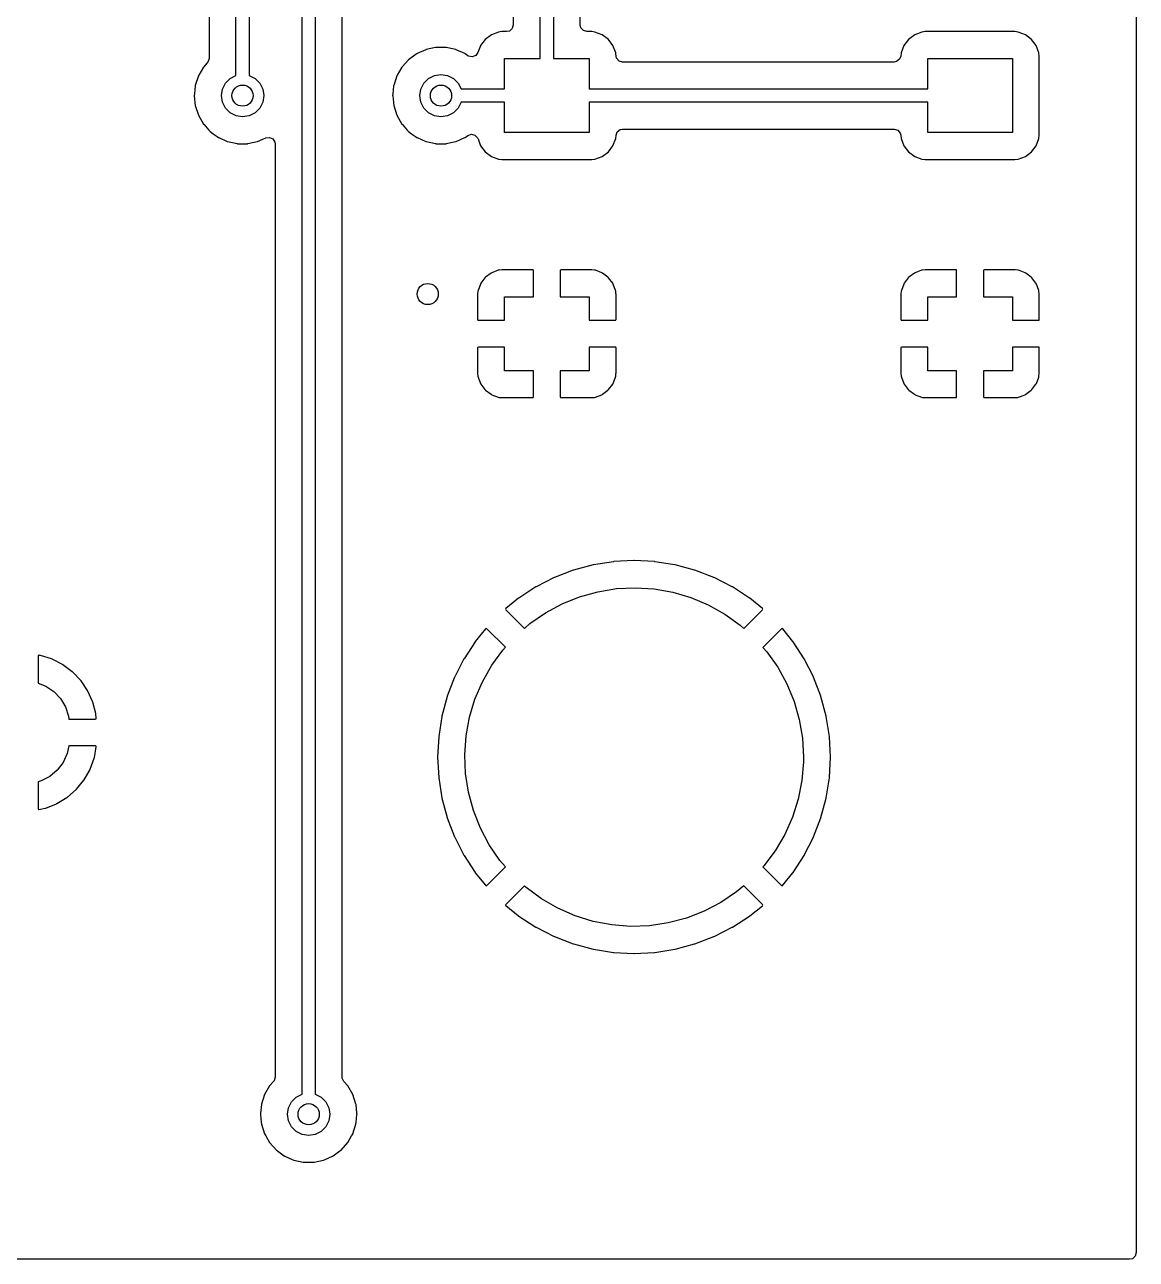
# Model space of a CAD drawing. Extents: x 1.82 to 8.48, y -4.98 to -0.82.
# Drawn here: x 7.653 to 8.48, y -4.98 to -4.061 of the extents above; entities that cross this region are included whole.
import ezdxf

# ---------------------------------------------------------------- set-up
doc = ezdxf.new("R2010")
doc.units = 0
doc.header["$MEASUREMENT"] = 0
doc.layers.add('BLACK', color=7, linetype='CONTINUOUS')

msp = doc.modelspace()

# ---------------------------------------------------------------- linework, layer by layer
at = {"layer": 'BLACK', "linetype": 'CONTINUOUS'}
for p, q in [((8.47998, -3.49614), (8.47998, -4.97502)), ((7.81004, -4.09922), (7.81004, -3.95873)), ((7.81988, -3.95669), (7.81988, -4.09922)), ((7.85925, -4.8571), (7.85925, -3.95873)), ((7.86909, -3.95669), (7.86909, -4.8571)), ((7.88911, -4.84439), (7.88911, -3.95979)), ((7.79002, -3.96908), (7.79002, -4.08651)), ((8.03642, -4.08661), (8.03642, -4.00492)), ((8.04626, -4.00492), (8.04626, -4.08661)), ((8.0164, -4.02391), (8.0164, -4.06163)), ((8.06628, -4.06163), (8.06628, -4.02391)), ((8.00013, -4.06887), (7.99554, -4.07231)), ((8.0055, -4.06686), (8.00013, -4.06887)), ((8.00795, -4.06659), (8.0055, -4.06686)), ((8.01144, -4.06659), (8.00795, -4.06659)), ((8.0135, -4.06615), (8.01144, -4.06659)), ((8.01561, -4.06432), (8.0135, -4.06615)), ((8.0164, -4.06163), (8.01561, -4.06432)), ((8.06673, -4.06369), (8.06628, -4.06163)), ((8.06856, -4.06581), (8.06673, -4.06369)), ((8.07124, -4.06659), (8.06856, -4.06581)), ((8.07473, -4.06659), (8.07124, -4.06659)), ((8.07718, -4.06686), (8.07473, -4.06659)), ((8.08255, -4.06887), (8.07718, -4.06686)), ((8.08714, -4.07231), (8.08255, -4.06887)), ((8.31509, -4.06887), (8.3105, -4.07231)), ((8.32046, -4.06686), (8.31509, -4.06887)), ((8.32291, -4.06659), (8.32046, -4.06686)), ((8.38969, -4.06659), (8.32291, -4.06659)), ((8.39214, -4.06686), (8.38969, -4.06659)), ((8.39751, -4.06887), (8.39214, -4.06686)), ((8.4021, -4.07231), (8.39751, -4.06887)), ((7.95858, -4.07846), (7.95516, -4.07919)), ((7.95859, -4.07846), (7.95858, -4.07846)), ((7.95884, -4.07841), (7.95859, -4.07846)), ((7.96636, -4.07841), (7.95884, -4.07841)), ((7.96661, -4.07846), (7.96636, -4.07841)), ((7.97003, -4.07919), (7.96661, -4.07846)), ((7.96661, -4.07846), (7.96661, -4.07846)), ((7.99198, -4.07723), (7.99012, -4.08219)), ((7.9921, -4.0769), (7.99198, -4.07723)), ((7.99554, -4.07231), (7.9921, -4.0769)), ((8.09058, -4.0769), (8.08714, -4.07231)), ((8.09259, -4.08227), (8.09058, -4.0769)), ((8.30706, -4.0769), (8.30505, -4.08227)), ((8.3105, -4.07231), (8.30706, -4.0769)), ((8.40554, -4.0769), (8.4021, -4.07231)), ((8.40755, -4.08227), (8.40554, -4.0769)), ((7.79002, -4.08651), (7.78923, -4.0892)), ((7.93836, -4.08764), (7.93384, -4.09265)), ((7.93853, -4.08745), (7.93836, -4.08764)), ((7.93836, -4.08764), (7.93836, -4.08764)), ((7.94415, -4.08337), (7.93853, -4.08745)), ((7.94441, -4.08318), (7.94415, -4.08337)), ((7.94462, -4.08303), (7.94441, -4.08318)), ((7.94441, -4.08318), (7.94441, -4.08318)), ((7.94485, -4.08292), (7.94462, -4.08303)), ((7.95125, -4.08007), (7.94485, -4.08292)), ((7.94485, -4.08292), (7.94485, -4.08292)), ((7.95148, -4.07997), (7.95125, -4.08007)), ((7.95125, -4.08007), (7.95125, -4.08007)), ((7.95516, -4.07919), (7.95148, -4.07997)), ((7.97371, -4.07997), (7.97003, -4.07919)), ((7.97395, -4.08007), (7.97371, -4.07997)), ((7.98034, -4.08292), (7.97395, -4.08007)), ((7.97395, -4.08007), (7.97395, -4.08007)), ((7.98058, -4.08303), (7.98034, -4.08292)), ((7.98034, -4.08292), (7.98034, -4.08292)), ((7.98256, -4.08446), (7.98058, -4.08303)), ((7.98309, -4.0848), (7.98256, -4.08446)), ((7.98582, -4.0854), (7.98309, -4.0848)), ((7.98844, -4.08443), (7.98582, -4.0854)), ((7.99012, -4.08219), (7.98844, -4.08443)), ((8.00984, -4.10925), (8.00984, -4.08661)), ((8.00984, -4.08661), (8.03642, -4.08661)), ((8.04626, -4.08661), (8.07283, -4.08661)), ((8.07283, -4.08661), (8.07283, -4.10925)), ((8.09269, -4.08318), (8.09259, -4.08227)), ((8.09285, -4.08472), (8.09269, -4.08318)), ((8.09288, -4.08472), (8.09285, -4.08472)), ((8.09328, -4.08633), (8.09288, -4.08472)), ((8.09511, -4.08844), (8.09328, -4.08633)), ((8.30387, -4.08717), (8.30166, -4.08889)), ((8.30474, -4.08471), (8.30387, -4.08717)), ((8.30478, -4.08472), (8.30474, -4.08471)), ((8.30505, -4.08227), (8.30478, -4.08472)), ((8.3248, -4.10925), (8.3248, -4.08661)), ((8.3248, -4.08661), (8.3878, -4.08661)), ((8.3878, -4.08661), (8.3878, -4.14173)), ((8.40781, -4.08472), (8.40755, -4.08227)), ((8.40781, -4.14363), (8.40781, -4.08472)), ((7.78423, -4.09587), (7.78248, -4.09889)), ((7.78586, -4.09303), (7.78423, -4.09587)), ((7.78875, -4.08983), (7.78586, -4.09303)), ((7.78923, -4.0892), (7.78875, -4.08983)), ((7.93186, -4.09587), (7.93012, -4.09889)), ((7.9335, -4.09303), (7.93186, -4.09587)), ((7.93384, -4.09265), (7.9335, -4.09303)), ((8.09779, -4.08923), (8.09511, -4.08844)), ((8.29985, -4.08923), (8.09779, -4.08923)), ((8.30166, -4.08889), (8.29985, -4.08923)), ((7.78211, -4.09955), (7.77978, -4.1067)), ((7.78248, -4.09889), (7.78211, -4.09955)), ((7.79998, -4.10931), (7.80222, -4.10492)), ((7.80222, -4.10492), (7.8057, -4.10143)), ((7.8057, -4.10143), (7.81004, -4.09922)), ((7.81988, -4.09922), (7.82422, -4.10143)), ((7.82422, -4.10143), (7.8277, -4.10492)), ((7.8277, -4.10492), (7.82994, -4.10931)), ((7.92974, -4.09955), (7.92742, -4.1067)), ((7.93012, -4.09889), (7.92974, -4.09955)), ((7.94762, -4.10931), (7.94986, -4.10492)), ((7.94986, -4.10492), (7.95334, -4.10143)), ((7.95334, -4.10143), (7.95773, -4.0992)), ((7.95773, -4.0992), (7.9626, -4.09843)), ((7.9626, -4.09843), (7.96746, -4.0992)), ((7.96746, -4.0992), (7.97185, -4.10143)), ((7.97185, -4.10143), (7.97534, -4.10492)), ((7.97534, -4.10492), (7.97755, -4.10925)), ((7.77914, -4.11282), (7.779, -4.11417)), ((7.779, -4.11417), (7.77902, -4.11443)), ((7.77902, -4.11443), (7.77954, -4.11935)), ((7.77975, -4.10695), (7.77914, -4.11282)), ((7.77978, -4.1067), (7.77975, -4.10695)), ((7.77975, -4.10695), (7.77975, -4.10695)), ((7.79921, -4.11417), (7.79998, -4.10931)), ((7.79998, -4.11904), (7.79921, -4.11417)), ((7.82994, -4.10931), (7.83071, -4.11417)), ((7.83071, -4.11417), (7.82994, -4.11904)), ((7.92678, -4.11282), (7.92663, -4.11417)), ((7.92663, -4.11417), (7.92666, -4.11443)), ((7.92666, -4.11443), (7.92718, -4.11935)), ((7.92739, -4.10695), (7.92678, -4.11282)), ((7.92742, -4.1067), (7.92739, -4.10695)), ((7.92739, -4.10695), (7.92739, -4.10695)), ((7.94685, -4.11417), (7.94762, -4.10931)), ((7.94762, -4.11904), (7.94685, -4.11417)), ((7.97755, -4.10925), (8.00984, -4.10925)), ((8.07283, -4.10925), (8.3248, -4.10925)), ((7.77954, -4.11935), (7.77978, -4.12165)), ((7.77978, -4.12165), (7.78211, -4.1288)), ((7.80222, -4.12343), (7.79998, -4.11904)), ((7.8057, -4.12691), (7.80222, -4.12343)), ((7.8277, -4.12343), (7.82422, -4.12691)), ((7.82994, -4.11904), (7.8277, -4.12343)), ((7.92718, -4.11935), (7.92742, -4.12165)), ((7.92742, -4.12165), (7.92974, -4.1288)), ((7.94986, -4.12343), (7.94762, -4.11904)), ((7.95334, -4.12691), (7.94986, -4.12343)), ((7.97534, -4.12343), (7.97185, -4.12691)), ((7.97755, -4.11909), (7.97534, -4.12343)), ((8.00984, -4.11909), (7.97755, -4.11909)), ((8.00984, -4.14173), (8.00984, -4.11909)), ((8.3248, -4.11909), (8.07283, -4.11909)), ((8.07283, -4.11909), (8.07283, -4.14173)), ((8.3248, -4.14173), (8.3248, -4.11909)), ((7.78211, -4.1288), (7.78586, -4.13531)), ((7.81009, -4.12915), (7.8057, -4.12691)), ((7.81496, -4.12992), (7.81009, -4.12915)), ((7.81983, -4.12915), (7.81496, -4.12992)), ((7.82422, -4.12691), (7.81983, -4.12915)), ((7.92974, -4.1288), (7.9335, -4.13531)), ((7.95773, -4.12915), (7.95334, -4.12691)), ((7.9626, -4.12992), (7.95773, -4.12915)), ((7.96746, -4.12915), (7.9626, -4.12992)), ((7.97185, -4.12691), (7.96746, -4.12915)), ((7.78586, -4.13531), (7.78604, -4.13551)), ((7.78604, -4.13551), (7.78604, -4.13551)), ((7.78604, -4.13551), (7.78988, -4.13977)), ((7.78988, -4.13977), (7.7909, -4.1409)), ((7.7909, -4.1409), (7.79314, -4.14253)), ((7.79314, -4.14253), (7.79595, -4.14457)), ((7.9335, -4.13531), (7.93368, -4.13551)), ((7.93368, -4.13551), (7.93368, -4.13551)), ((7.93368, -4.13551), (7.93752, -4.13977)), ((7.93752, -4.13977), (7.93853, -4.1409)), ((7.93853, -4.1409), (7.94078, -4.14253)), ((7.94078, -4.14253), (7.94359, -4.14457)), ((8.07283, -4.14173), (8.00984, -4.14173)), ((8.0929, -4.14363), (8.09377, -4.14117)), ((8.09377, -4.14117), (8.09598, -4.13946)), ((8.09598, -4.13946), (8.09779, -4.13911)), ((8.09779, -4.13911), (8.29985, -4.13911)), ((8.29985, -4.13911), (8.30253, -4.1399)), ((8.30253, -4.1399), (8.30436, -4.14201)), ((8.30436, -4.14201), (8.30476, -4.14363)), ((8.3878, -4.14173), (8.3248, -4.14173)), ((7.79595, -4.14457), (7.79698, -4.14532)), ((7.79698, -4.14532), (7.79722, -4.14543)), ((7.79722, -4.14543), (7.79722, -4.14543)), ((7.79722, -4.14543), (7.80361, -4.14827)), ((7.80361, -4.14827), (7.80385, -4.14838)), ((7.80385, -4.14838), (7.80752, -4.14916)), ((7.80752, -4.14916), (7.81095, -4.14989)), ((7.81095, -4.14989), (7.81095, -4.14989)), ((7.81095, -4.14989), (7.8112, -4.14994)), ((7.8112, -4.14994), (7.81872, -4.14994)), ((7.81872, -4.14994), (7.81897, -4.14989)), ((7.81897, -4.14989), (7.8224, -4.14916)), ((7.81897, -4.14989), (7.81897, -4.14989)), ((7.8224, -4.14916), (7.82607, -4.14838)), ((7.82607, -4.14838), (7.83013, -4.14657)), ((7.83013, -4.14657), (7.83225, -4.14563)), ((7.83225, -4.14563), (7.83502, -4.14525)), ((7.83502, -4.14525), (7.83756, -4.14644)), ((7.83756, -4.14644), (7.83904, -4.14881)), ((7.83904, -4.14881), (7.83923, -4.15016)), ((7.83923, -4.15016), (7.83923, -4.84439)), ((7.94359, -4.14457), (7.94462, -4.14532)), ((7.94462, -4.14532), (7.94485, -4.14543)), ((7.94485, -4.14543), (7.94485, -4.14543)), ((7.94485, -4.14543), (7.95125, -4.14827)), ((7.95125, -4.14827), (7.95148, -4.14838)), ((7.95148, -4.14838), (7.95516, -4.14916)), ((7.95516, -4.14916), (7.95858, -4.14989)), ((7.95858, -4.14989), (7.95859, -4.14989)), ((7.95859, -4.14989), (7.95884, -4.14994)), ((7.95884, -4.14994), (7.96636, -4.14994)), ((7.96636, -4.14994), (7.96661, -4.14989)), ((7.96661, -4.14989), (7.97003, -4.14916)), ((7.96661, -4.14989), (7.96661, -4.14989)), ((7.97003, -4.14916), (7.97371, -4.14838)), ((7.97371, -4.14838), (7.97395, -4.14827)), ((7.97395, -4.14827), (7.98034, -4.14543)), ((7.98034, -4.14543), (7.98058, -4.14532)), ((7.98034, -4.14543), (7.98034, -4.14543)), ((7.98058, -4.14532), (7.98256, -4.14388)), ((7.98256, -4.14388), (7.98519, -4.14294)), ((7.98519, -4.14294), (7.98791, -4.14358)), ((7.98791, -4.14358), (7.98986, -4.14558)), ((7.98986, -4.14558), (7.99012, -4.14616)), ((7.99012, -4.14616), (7.99019, -4.14634)), ((7.99019, -4.14634), (7.9921, -4.15145)), ((7.9921, -4.15145), (7.99554, -4.15603)), ((8.08714, -4.15603), (8.09058, -4.15145)), ((8.09058, -4.15145), (8.09259, -4.14608)), ((8.09259, -4.14608), (8.09285, -4.14363)), ((8.09285, -4.14363), (8.0929, -4.14363)), ((8.30476, -4.14363), (8.30478, -4.14363)), ((8.30478, -4.14363), (8.30505, -4.14608)), ((8.30505, -4.14608), (8.30706, -4.15145)), ((8.30706, -4.15145), (8.3105, -4.15603)), ((8.4021, -4.15603), (8.40554, -4.15145)), ((8.40554, -4.15145), (8.40755, -4.14608)), ((8.40755, -4.14608), (8.40781, -4.14363)), ((7.99554, -4.15603), (8.00013, -4.15947)), ((8.00013, -4.15947), (8.0055, -4.16149)), ((8.07718, -4.16149), (8.08255, -4.15947)), ((8.08255, -4.15947), (8.08714, -4.15603)), ((8.3105, -4.15603), (8.31509, -4.15947)), ((8.31509, -4.15947), (8.32046, -4.16149)), ((8.39214, -4.16149), (8.39751, -4.15947)), ((8.39751, -4.15947), (8.4021, -4.15603)), ((8.0055, -4.16149), (8.00795, -4.16175)), ((8.00795, -4.16175), (8.07473, -4.16175)), ((8.07473, -4.16175), (8.07718, -4.16149)), ((8.32046, -4.16149), (8.32291, -4.16175)), ((8.32291, -4.16175), (8.38969, -4.16175)), ((8.38969, -4.16175), (8.39214, -4.16149)), ((8.00782, -4.24379), (8.00581, -4.24401)), ((8.00808, -4.24378), (8.00782, -4.24379)), ((8.03081, -4.24378), (8.00808, -4.24378)), ((8.03111, -4.24385), (8.03081, -4.24378)), ((8.05205, -4.24378), (8.05145, -4.24396)), ((8.07459, -4.24378), (8.05205, -4.24378)), ((8.07486, -4.24379), (8.07459, -4.24378)), ((8.07686, -4.24401), (8.07486, -4.24379)), ((8.32278, -4.24379), (8.32077, -4.24401)), ((8.32304, -4.24378), (8.32278, -4.24379)), ((8.34577, -4.24378), (8.32304, -4.24378)), ((8.34607, -4.24385), (8.34577, -4.24378)), ((8.36701, -4.24378), (8.36641, -4.24396)), ((8.38955, -4.24378), (8.36701, -4.24378)), ((8.38982, -4.24379), (8.38955, -4.24378)), ((8.39182, -4.24401), (8.38982, -4.24379)), ((7.99534, -4.24977), (7.99233, -4.25379)), ((7.99584, -4.24928), (7.99534, -4.24977)), ((7.99986, -4.24627), (7.99584, -4.24928)), ((8.00047, -4.24593), (7.99986, -4.24627)), ((8.00521, -4.24415), (8.00047, -4.24593)), ((8.00581, -4.24401), (8.00521, -4.24415)), ((8.03116, -4.24389), (8.03111, -4.24385)), ((8.03134, -4.24449), (8.03116, -4.24389)), ((8.03134, -4.26378), (8.03134, -4.24449)), ((8.0514, -4.24401), (8.05134, -4.24431)), ((8.05134, -4.24431), (8.05134, -4.26378)), ((8.05145, -4.24396), (8.0514, -4.24401)), ((8.07746, -4.24415), (8.07686, -4.24401)), ((8.08221, -4.24593), (8.07746, -4.24415)), ((8.08282, -4.24627), (8.08221, -4.24593)), ((8.08684, -4.24928), (8.08282, -4.24627)), ((8.08733, -4.24977), (8.08684, -4.24928)), ((8.09035, -4.25379), (8.08733, -4.24977)), ((8.3103, -4.24977), (8.30729, -4.25379)), ((8.3108, -4.24928), (8.3103, -4.24977)), ((8.31482, -4.24627), (8.3108, -4.24928)), ((8.31543, -4.24593), (8.31482, -4.24627)), ((8.32017, -4.24415), (8.31543, -4.24593)), ((8.32077, -4.24401), (8.32017, -4.24415)), ((8.34612, -4.24389), (8.34607, -4.24385)), ((8.3463, -4.24449), (8.34612, -4.24389)), ((8.3463, -4.26378), (8.3463, -4.24449)), ((8.36637, -4.24401), (8.3663, -4.24431)), ((8.3663, -4.24431), (8.3663, -4.26378)), ((8.36641, -4.24396), (8.36637, -4.24401)), ((8.39243, -4.24415), (8.39182, -4.24401)), ((8.39717, -4.24593), (8.39243, -4.24415)), ((8.39778, -4.24627), (8.39717, -4.24593)), ((8.4018, -4.24928), (8.39778, -4.24627)), ((8.40229, -4.24977), (8.4018, -4.24928)), ((8.40531, -4.25379), (8.40229, -4.24977)), ((7.98986, -4.26175), (7.98984, -4.26202)), ((7.98984, -4.26202), (7.98984, -4.28063)), ((7.99007, -4.25975), (7.98986, -4.26175)), ((7.99022, -4.25915), (7.99007, -4.25975)), ((7.992, -4.25441), (7.99022, -4.25915)), ((7.99233, -4.25379), (7.992, -4.25441)), ((8.09068, -4.25441), (8.09035, -4.25379)), ((8.09246, -4.25915), (8.09068, -4.25441)), ((8.0926, -4.25975), (8.09246, -4.25915)), ((8.09282, -4.26175), (8.0926, -4.25975)), ((8.09283, -4.26202), (8.09282, -4.26175)), ((8.09283, -4.28081), (8.09283, -4.26202)), ((8.30482, -4.26175), (8.3048, -4.26202)), ((8.3048, -4.26202), (8.3048, -4.28063)), ((8.30504, -4.25975), (8.30482, -4.26175)), ((8.30518, -4.25915), (8.30504, -4.25975)), ((8.30696, -4.25441), (8.30518, -4.25915)), ((8.30729, -4.25379), (8.30696, -4.25441)), ((8.40564, -4.25441), (8.40531, -4.25379)), ((8.40742, -4.25915), (8.40564, -4.25441)), ((8.40756, -4.25975), (8.40742, -4.25915)), ((8.40778, -4.26175), (8.40756, -4.25975)), ((8.4078, -4.26202), (8.40778, -4.26175)), ((8.4078, -4.28081), (8.4078, -4.26202)), ((8.00984, -4.28134), (8.00984, -4.26378)), ((8.00984, -4.26378), (8.03134, -4.26378)), ((8.05134, -4.26378), (8.07283, -4.26378)), ((8.07283, -4.26378), (8.07283, -4.28134)), ((8.3248, -4.28134), (8.3248, -4.26378)), ((8.3248, -4.26378), (8.3463, -4.26378)), ((8.3663, -4.26378), (8.3878, -4.26378)), ((8.3878, -4.26378), (8.3878, -4.28134)), ((7.98984, -4.28063), (7.99002, -4.28123)), ((7.99002, -4.28123), (7.99007, -4.28127)), ((7.99007, -4.28127), (7.99038, -4.28134)), ((7.99038, -4.28134), (8.00984, -4.28134)), ((8.07283, -4.28134), (8.09212, -4.28134)), ((8.09212, -4.28134), (8.09272, -4.28116)), ((8.09272, -4.28116), (8.09277, -4.28111)), ((8.09277, -4.28111), (8.09283, -4.28081)), ((8.3048, -4.28063), (8.30498, -4.28123)), ((8.30498, -4.28123), (8.30503, -4.28127)), ((8.30503, -4.28127), (8.30534, -4.28134)), ((8.30534, -4.28134), (8.3248, -4.28134)), ((8.3878, -4.28134), (8.40708, -4.28134)), ((8.40708, -4.28134), (8.40768, -4.28116)), ((8.40768, -4.28116), (8.40773, -4.28111)), ((8.40773, -4.28111), (8.4078, -4.28081)), ((7.98991, -4.30157), (7.98984, -4.30187)), ((7.98984, -4.30187), (7.98984, -4.32066)), ((7.98996, -4.30151), (7.98991, -4.30157)), ((7.99056, -4.30134), (7.98996, -4.30151)), ((8.00984, -4.30134), (7.99056, -4.30134)), ((8.00984, -4.3189), (8.00984, -4.30134)), ((8.0923, -4.30134), (8.07283, -4.30134)), ((8.07283, -4.30134), (8.07283, -4.3189)), ((8.0926, -4.3014), (8.0923, -4.30134)), ((8.09266, -4.30145), (8.0926, -4.3014)), ((8.09283, -4.30205), (8.09266, -4.30145)), ((8.09283, -4.32066), (8.09283, -4.30205)), ((8.30487, -4.30157), (8.3048, -4.30187)), ((8.3048, -4.30187), (8.3048, -4.32066)), ((8.30492, -4.30151), (8.30487, -4.30157)), ((8.30552, -4.30134), (8.30492, -4.30151)), ((8.3248, -4.30134), (8.30552, -4.30134)), ((8.3248, -4.3189), (8.3248, -4.30134)), ((8.40726, -4.30134), (8.3878, -4.30134)), ((8.3878, -4.30134), (8.3878, -4.3189)), ((8.40756, -4.3014), (8.40726, -4.30134)), ((8.40762, -4.30145), (8.40756, -4.3014)), ((8.4078, -4.30205), (8.40762, -4.30145)), ((8.4078, -4.32066), (8.4078, -4.30205)), ((7.98984, -4.32066), (7.98986, -4.32092)), ((7.98986, -4.32092), (7.99007, -4.32293)), ((7.99007, -4.32293), (7.99022, -4.32353)), ((7.99022, -4.32353), (7.992, -4.32827)), ((8.03134, -4.3189), (8.00984, -4.3189)), ((8.03134, -4.33836), (8.03134, -4.3189)), ((8.07283, -4.3189), (8.05134, -4.3189)), ((8.05134, -4.3189), (8.05134, -4.33818)), ((8.09068, -4.32827), (8.09246, -4.32353)), ((8.09246, -4.32353), (8.0926, -4.32293)), ((8.0926, -4.32293), (8.09282, -4.32092)), ((8.09282, -4.32092), (8.09283, -4.32066)), ((8.3048, -4.32066), (8.30482, -4.32092)), ((8.30482, -4.32092), (8.30504, -4.32293)), ((8.30504, -4.32293), (8.30518, -4.32353)), ((8.30518, -4.32353), (8.30696, -4.32827)), ((8.3463, -4.3189), (8.3248, -4.3189)), ((8.3463, -4.33836), (8.3463, -4.3189)), ((8.3878, -4.3189), (8.3663, -4.3189)), ((8.3663, -4.3189), (8.3663, -4.33818)), ((8.40564, -4.32827), (8.40742, -4.32353)), ((8.40742, -4.32353), (8.40756, -4.32293)), ((8.40756, -4.32293), (8.40778, -4.32092)), ((8.40778, -4.32092), (8.4078, -4.32066)), ((7.992, -4.32827), (7.99233, -4.32888)), ((7.99233, -4.32888), (7.99534, -4.3329)), ((7.99534, -4.3329), (7.99584, -4.3334)), ((7.99584, -4.3334), (7.99986, -4.33641)), ((8.08282, -4.33641), (8.08684, -4.3334)), ((8.08684, -4.3334), (8.08733, -4.3329)), ((8.08733, -4.3329), (8.09035, -4.32888)), ((8.09035, -4.32888), (8.09068, -4.32827)), ((8.30696, -4.32827), (8.30729, -4.32888)), ((8.30729, -4.32888), (8.3103, -4.3329)), ((8.3103, -4.3329), (8.3108, -4.3334)), ((8.3108, -4.3334), (8.31482, -4.33641)), ((8.39778, -4.33641), (8.4018, -4.3334)), ((8.4018, -4.3334), (8.40229, -4.3329)), ((8.40229, -4.3329), (8.40531, -4.32888)), ((8.40531, -4.32888), (8.40564, -4.32827)), ((7.99986, -4.33641), (8.00047, -4.33675)), ((8.00047, -4.33675), (8.00521, -4.33852)), ((8.00521, -4.33852), (8.00581, -4.33867)), ((8.00581, -4.33867), (8.00782, -4.33888)), ((8.00782, -4.33888), (8.00808, -4.3389)), ((8.00808, -4.3389), (8.03063, -4.3389)), ((8.03063, -4.3389), (8.03123, -4.33872)), ((8.03123, -4.33872), (8.03127, -4.33867)), ((8.03127, -4.33867), (8.03134, -4.33836)), ((8.05134, -4.33818), (8.05151, -4.33878)), ((8.05151, -4.33878), (8.05157, -4.33883)), ((8.05157, -4.33883), (8.05187, -4.3389)), ((8.05187, -4.3389), (8.07459, -4.3389)), ((8.07459, -4.3389), (8.07486, -4.33888)), ((8.07486, -4.33888), (8.07686, -4.33867)), ((8.07686, -4.33867), (8.07746, -4.33852)), ((8.07746, -4.33852), (8.08221, -4.33675)), ((8.08221, -4.33675), (8.08282, -4.33641)), ((8.31482, -4.33641), (8.31543, -4.33675)), ((8.31543, -4.33675), (8.32017, -4.33852)), ((8.32017, -4.33852), (8.32077, -4.33867)), ((8.32077, -4.33867), (8.32278, -4.33888)), ((8.32278, -4.33888), (8.32304, -4.3389)), ((8.32304, -4.3389), (8.34559, -4.3389)), ((8.34559, -4.3389), (8.34619, -4.33872)), ((8.34619, -4.33872), (8.34623, -4.33867)), ((8.34623, -4.33867), (8.3463, -4.33836)), ((8.3663, -4.33818), (8.36648, -4.33878)), ((8.36648, -4.33878), (8.36653, -4.33883)), ((8.36653, -4.33883), (8.36683, -4.3389)), ((8.36683, -4.3389), (8.38955, -4.3389)), ((8.38955, -4.3389), (8.38982, -4.33888)), ((8.38982, -4.33888), (8.39182, -4.33867)), ((8.39182, -4.33867), (8.39243, -4.33852)), ((8.39243, -4.33852), (8.39717, -4.33675)), ((8.39717, -4.33675), (8.39778, -4.33641)), ((8.07578, -4.46334), (8.06125, -4.46724)), ((8.07603, -4.46329), (8.07578, -4.46334)), ((8.09089, -4.46094), (8.07603, -4.46329)), ((8.09115, -4.46091), (8.09089, -4.46094)), ((8.10617, -4.46012), (8.09115, -4.46091)), ((8.10643, -4.46012), (8.10617, -4.46012)), ((8.12145, -4.46091), (8.10643, -4.46012)), ((8.12171, -4.46094), (8.12145, -4.46091)), ((8.13656, -4.46329), (8.12171, -4.46094)), ((8.13682, -4.46334), (8.13656, -4.46329)), ((8.15135, -4.46724), (8.13682, -4.46334)), ((8.04672, -4.47281), (8.03332, -4.47964)), ((8.04696, -4.47271), (8.04672, -4.47281)), ((8.061, -4.46732), (8.04696, -4.47271)), ((8.06125, -4.46724), (8.061, -4.46732)), ((8.15159, -4.46732), (8.15135, -4.46724)), ((8.16564, -4.47271), (8.15159, -4.46732)), ((8.16587, -4.47281), (8.16564, -4.47271)), ((8.17928, -4.47964), (8.16587, -4.47281)), ((8.0331, -4.47977), (8.02048, -4.48796)), ((8.03332, -4.47964), (8.0331, -4.47977)), ((8.07925, -4.48325), (8.09313, -4.48101)), ((8.09313, -4.48101), (8.10718, -4.48032)), ((8.10718, -4.48032), (8.12122, -4.4812)), ((8.12122, -4.4812), (8.13507, -4.48364)), ((8.1795, -4.47977), (8.17928, -4.47964)), ((8.19212, -4.48796), (8.1795, -4.47977)), ((8.02027, -4.48812), (8.01087, -4.49573)), ((8.02048, -4.48796), (8.02027, -4.48812)), ((8.05266, -4.49231), (8.0657, -4.48704)), ((8.0657, -4.48704), (8.07925, -4.48325)), ((8.13507, -4.48364), (8.14856, -4.48761)), ((8.14856, -4.48761), (8.16153, -4.49307)), ((8.19233, -4.48812), (8.19212, -4.48796)), ((8.20176, -4.49576), (8.19233, -4.48812)), ((8.01087, -4.49573), (8.01054, -4.49621)), ((8.01054, -4.49621), (8.01079, -4.49665)), ((8.01079, -4.49665), (8.0247, -4.51056)), ((8.02874, -4.50702), (8.04029, -4.499)), ((8.04029, -4.499), (8.05266, -4.49231)), ((8.16153, -4.49307), (8.1738, -4.49993)), ((8.1738, -4.49993), (8.18524, -4.50811)), ((8.18793, -4.51053), (8.20178, -4.49668)), ((8.20206, -4.49617), (8.20176, -4.49576)), ((8.20178, -4.49668), (8.20206, -4.49617)), ((8.0247, -4.51056), (8.02874, -4.50702)), ((8.18524, -4.50811), (8.18793, -4.51053)), ((7.99576, -4.51084), (7.98812, -4.52027)), ((7.99617, -4.51054), (7.99576, -4.51084)), ((7.99668, -4.51082), (7.99617, -4.51054)), ((8.01051, -4.52465), (7.99668, -4.51082)), ((8.21595, -4.51079), (8.20205, -4.52469)), ((8.21639, -4.51054), (8.21595, -4.51079)), ((8.21687, -4.51087), (8.21639, -4.51054)), ((8.22448, -4.52027), (8.21687, -4.51087)), ((7.98796, -4.52048), (7.97977, -4.5331)), ((7.98812, -4.52027), (7.98796, -4.52048)), ((8.0004, -4.53805), (8.00867, -4.52667)), ((8.00867, -4.52667), (8.01051, -4.52465)), ((8.20205, -4.52469), (8.20503, -4.52804)), ((8.20503, -4.52804), (8.21314, -4.53954)), ((8.22464, -4.52048), (8.22448, -4.52027)), ((8.23283, -4.5331), (8.22464, -4.52048)), ((7.663, -4.53065), (7.66285, -4.53117)), ((7.66285, -4.53117), (7.66285, -4.55125)), ((7.66356, -4.53056), (7.663, -4.53065)), ((7.66416, -4.53064), (7.66356, -4.53056)), ((7.66457, -4.53073), (7.66416, -4.53064)), ((7.67284, -4.5333), (7.66457, -4.53073)), ((7.67323, -4.53346), (7.67284, -4.5333)), ((7.68094, -4.53738), (7.67323, -4.53346)), ((7.68129, -4.5376), (7.68094, -4.53738)), ((7.68824, -4.54277), (7.68129, -4.5376)), ((7.97964, -4.53332), (7.97281, -4.54672)), ((7.97977, -4.5331), (7.97964, -4.53332)), ((8.23296, -4.53332), (8.23283, -4.5331)), ((8.23979, -4.54672), (8.23296, -4.53332)), ((7.68855, -4.54304), (7.68824, -4.54277)), ((7.69452, -4.5493), (7.68855, -4.54304)), ((7.97281, -4.54672), (7.97271, -4.54696)), ((7.99345, -4.55028), (8.0004, -4.53805)), ((8.21314, -4.53954), (8.21992, -4.55186)), ((8.23989, -4.54696), (8.23979, -4.54672)), ((7.66285, -4.55125), (7.66856, -4.55353)), ((7.66856, -4.55353), (7.67454, -4.55759)), ((7.69479, -4.54963), (7.69452, -4.5493)), ((7.69962, -4.55681), (7.69479, -4.54963)), ((7.97271, -4.54696), (7.96732, -4.561)), ((7.98791, -4.56321), (7.99345, -4.55028)), ((8.21992, -4.55186), (8.22528, -4.56487)), ((8.24528, -4.561), (8.23989, -4.54696)), ((7.67454, -4.55759), (7.67951, -4.56285)), ((7.67951, -4.56285), (7.68323, -4.56904)), ((7.69982, -4.55717), (7.69962, -4.55681)), ((7.70338, -4.56506), (7.69982, -4.55717)), ((7.70351, -4.56546), (7.70338, -4.56506)), ((7.96724, -4.56125), (7.96334, -4.57578)), ((7.96732, -4.561), (7.96724, -4.56125)), ((7.98385, -4.57667), (7.98791, -4.56321)), ((8.22528, -4.56487), (8.22915, -4.57839)), ((8.24536, -4.56125), (8.24528, -4.561)), ((8.24926, -4.57578), (8.24536, -4.56125)), ((7.68323, -4.56904), (7.68553, -4.57589)), ((7.70569, -4.57383), (7.70351, -4.56546)), ((7.70576, -4.57425), (7.70569, -4.57383)), ((7.70602, -4.57736), (7.70576, -4.57425)), ((7.68553, -4.57589), (7.68576, -4.578)), ((7.68576, -4.578), (7.70536, -4.578)), ((7.70536, -4.578), (7.70594, -4.57783)), ((7.70594, -4.57783), (7.70602, -4.57736)), ((7.96329, -4.57603), (7.96094, -4.59089)), ((7.96334, -4.57578), (7.96329, -4.57603)), ((7.98131, -4.59051), (7.98385, -4.57667)), ((8.22915, -4.57839), (8.2315, -4.59226)), ((8.24931, -4.57603), (8.24926, -4.57578)), ((8.25166, -4.59089), (8.24931, -4.57603)), ((7.96091, -4.59115), (7.96012, -4.60617)), ((7.96094, -4.59089), (7.96091, -4.59115)), ((7.98033, -4.60454), (7.98131, -4.59051)), ((8.2315, -4.59226), (8.23228, -4.6063)), ((8.25169, -4.59115), (8.25166, -4.59089)), ((8.25248, -4.60617), (8.25169, -4.59115)), ((7.68581, -4.598), (7.68453, -4.60371)), ((7.70551, -4.598), (7.68581, -4.598)), ((7.70469, -4.60669), (7.70614, -4.5987)), ((7.70608, -4.59818), (7.70551, -4.598)), ((7.70614, -4.5987), (7.70608, -4.59818)), ((7.68147, -4.61026), (7.67708, -4.616)), ((7.68453, -4.60371), (7.68147, -4.61026)), ((7.70163, -4.61523), (7.70458, -4.6071)), ((7.70458, -4.6071), (7.70469, -4.60669)), ((7.96012, -4.60617), (7.96012, -4.60643)), ((7.96012, -4.60643), (7.96091, -4.62145)), ((7.98092, -4.61859), (7.98033, -4.60454)), ((8.23223, -4.60982), (8.23106, -4.62383)), ((8.23228, -4.6063), (8.23223, -4.60982)), ((8.25169, -4.62145), (8.25248, -4.60643)), ((8.25248, -4.60643), (8.25248, -4.60617)), ((7.67708, -4.616), (7.67156, -4.62066)), ((7.69718, -4.62313), (7.70146, -4.61561)), ((7.70146, -4.61561), (7.70163, -4.61523)), ((7.98307, -4.63249), (7.98092, -4.61859)), ((7.66517, -4.62404), (7.66285, -4.62467)), ((7.66285, -4.62467), (7.66285, -4.64474)), ((7.67156, -4.62066), (7.66517, -4.62404)), ((7.69145, -4.63017), (7.69694, -4.62348)), ((7.69694, -4.62348), (7.69718, -4.62313)), ((7.96091, -4.62145), (7.96094, -4.62171)), ((7.96094, -4.62171), (7.96329, -4.63656)), ((8.23106, -4.62383), (8.22833, -4.63763)), ((8.24931, -4.63656), (8.25166, -4.62171)), ((8.25166, -4.62171), (8.25169, -4.62145)), ((7.67689, -4.64087), (7.68429, -4.63639)), ((7.68429, -4.63639), (7.68462, -4.63614)), ((7.68462, -4.63614), (7.69116, -4.63047)), ((7.69116, -4.63047), (7.69145, -4.63017)), ((7.96329, -4.63656), (7.96334, -4.63682)), ((7.96334, -4.63682), (7.96724, -4.65135)), ((7.98676, -4.64607), (7.98307, -4.63249)), ((8.22833, -4.63763), (8.22407, -4.65104)), ((8.24536, -4.65135), (8.24926, -4.63682)), ((8.24926, -4.63682), (8.24931, -4.63656)), ((7.66285, -4.64474), (7.66301, -4.64527)), ((7.66301, -4.64527), (7.66342, -4.64533)), ((7.66342, -4.64533), (7.66806, -4.64436)), ((7.66806, -4.64436), (7.66847, -4.64424)), ((7.66847, -4.64424), (7.67651, -4.64106)), ((7.67651, -4.64106), (7.67689, -4.64087)), ((7.99193, -4.65914), (7.98676, -4.64607)), ((7.96724, -4.65135), (7.96732, -4.65159)), ((7.96732, -4.65159), (7.97271, -4.66564)), ((8.22407, -4.65104), (8.21835, -4.66389)), ((8.23989, -4.66564), (8.24528, -4.65159)), ((8.24528, -4.65159), (8.24536, -4.65135)), ((7.97271, -4.66564), (7.97281, -4.66587)), ((7.97281, -4.66587), (7.97964, -4.67928)), ((7.99854, -4.67156), (7.99193, -4.65914)), ((8.21835, -4.66389), (8.21123, -4.67602)), ((8.23296, -4.67928), (8.23979, -4.66587)), ((8.23979, -4.66587), (8.23989, -4.66564)), ((8.00648, -4.68317), (7.99854, -4.67156)), ((7.97964, -4.67928), (7.97977, -4.6795)), ((7.97977, -4.6795), (7.98796, -4.69212)), ((8.01056, -4.68789), (8.00648, -4.68317)), ((8.21123, -4.67602), (8.20281, -4.68728)), ((8.22464, -4.69212), (8.23283, -4.6795)), ((8.23283, -4.6795), (8.23296, -4.67928)), ((7.98796, -4.69212), (7.98812, -4.69233)), ((7.98812, -4.69233), (7.99573, -4.70173)), ((7.99665, -4.70181), (8.01056, -4.68789)), ((8.20281, -4.68728), (8.20214, -4.688)), ((8.20214, -4.688), (8.21592, -4.70178)), ((8.21684, -4.70176), (8.22448, -4.69233)), ((8.22448, -4.69233), (8.22464, -4.69212)), ((7.99573, -4.70173), (7.99621, -4.70206)), ((7.99621, -4.70206), (7.99665, -4.70181)), ((8.02463, -4.70211), (8.01082, -4.71592)), ((8.02599, -4.70337), (8.02463, -4.70211)), ((8.18789, -4.70203), (8.18247, -4.70665)), ((8.20181, -4.71595), (8.18789, -4.70203)), ((8.21592, -4.70178), (8.21643, -4.70206)), ((8.21643, -4.70206), (8.21684, -4.70176)), ((8.03731, -4.71172), (8.02599, -4.70337)), ((8.0495, -4.71875), (8.03731, -4.71172)), ((8.18247, -4.70665), (8.17081, -4.71451)), ((8.01082, -4.71592), (8.01054, -4.71643)), ((8.01054, -4.71643), (8.01084, -4.71684)), ((8.01084, -4.71684), (8.02027, -4.72448)), ((8.06238, -4.72438), (8.0495, -4.71875)), ((8.15834, -4.72103), (8.14523, -4.72612)), ((8.17081, -4.71451), (8.15834, -4.72103)), ((8.19233, -4.72448), (8.20173, -4.71687)), ((8.20173, -4.71687), (8.20206, -4.71639)), ((8.20206, -4.71639), (8.20181, -4.71595)), ((8.02027, -4.72448), (8.02048, -4.72464)), ((8.02048, -4.72464), (8.0331, -4.73283)), ((8.07582, -4.72854), (8.06238, -4.72438)), ((8.08964, -4.73118), (8.07582, -4.72854)), ((8.13163, -4.72971), (8.11772, -4.73176)), ((8.14523, -4.72612), (8.13163, -4.72971)), ((8.1795, -4.73283), (8.19212, -4.72464)), ((8.19212, -4.72464), (8.19233, -4.72448)), ((8.0331, -4.73283), (8.03332, -4.73296)), ((8.03332, -4.73296), (8.04672, -4.73979)), ((8.04672, -4.73979), (8.04696, -4.73989)), ((8.10366, -4.73226), (8.08964, -4.73118)), ((8.11772, -4.73176), (8.10366, -4.73226)), ((8.16564, -4.73989), (8.16587, -4.73979)), ((8.16587, -4.73979), (8.17928, -4.73296)), ((8.17928, -4.73296), (8.1795, -4.73283)), ((8.04696, -4.73989), (8.061, -4.74528)), ((8.061, -4.74528), (8.06125, -4.74536)), ((8.06125, -4.74536), (8.07578, -4.74926)), ((8.13682, -4.74926), (8.15135, -4.74536)), ((8.15135, -4.74536), (8.15159, -4.74528)), ((8.15159, -4.74528), (8.16564, -4.73989)), ((8.07578, -4.74926), (8.07603, -4.74931)), ((8.07603, -4.74931), (8.09089, -4.75166)), ((8.09089, -4.75166), (8.09115, -4.75169)), ((8.09115, -4.75169), (8.10617, -4.75248)), ((8.10617, -4.75248), (8.10643, -4.75248)), ((8.10643, -4.75248), (8.12145, -4.75169)), ((8.12145, -4.75169), (8.12171, -4.75166)), ((8.12171, -4.75166), (8.13656, -4.74931)), ((8.13656, -4.74931), (8.13682, -4.74926)), ((7.83796, -4.84771), (7.83508, -4.85091)), ((7.83844, -4.84707), (7.83796, -4.84771)), ((7.83923, -4.84439), (7.83844, -4.84707)), ((7.88918, -4.84519), (7.88911, -4.84439)), ((7.89039, -4.84771), (7.88918, -4.84519)), ((7.89327, -4.85091), (7.89039, -4.84771)), ((7.83132, -4.85742), (7.82899, -4.86457)), ((7.83508, -4.85091), (7.83132, -4.85742)), ((7.85492, -4.85931), (7.85925, -4.8571)), ((7.86909, -4.8571), (7.87343, -4.85931)), ((7.89703, -4.85742), (7.89327, -4.85091)), ((7.89935, -4.86457), (7.89703, -4.85742)), ((7.82897, -4.86483), (7.82828, -4.87135)), ((7.82899, -4.86457), (7.82897, -4.86483)), ((7.82897, -4.86483), (7.82897, -4.86483)), ((7.84843, -4.87205), (7.8492, -4.86718)), ((7.8492, -4.86718), (7.85143, -4.86279)), ((7.85143, -4.86279), (7.85492, -4.85931)), ((7.87343, -4.85931), (7.87691, -4.86279)), ((7.87691, -4.86279), (7.87915, -4.86718)), ((7.87915, -4.86718), (7.87992, -4.87205)), ((7.89938, -4.86483), (7.89935, -4.86457)), ((7.90006, -4.87135), (7.89938, -4.86483)), ((7.89938, -4.86483), (7.89938, -4.86483)), ((7.82828, -4.87135), (7.82821, -4.87205)), ((7.82821, -4.87205), (7.82824, -4.87231)), ((7.82824, -4.87231), (7.82886, -4.87827)), ((7.8492, -4.87691), (7.84843, -4.87205)), ((7.85143, -4.8813), (7.8492, -4.87691)), ((7.87915, -4.87691), (7.87691, -4.8813)), ((7.87992, -4.87205), (7.87915, -4.87691)), ((7.89948, -4.87827), (7.90011, -4.87231)), ((7.90014, -4.87205), (7.90006, -4.87135)), ((7.90011, -4.87231), (7.90014, -4.87205)), ((7.82886, -4.87827), (7.82899, -4.87952)), ((7.82899, -4.87952), (7.83132, -4.88668)), ((7.83132, -4.88668), (7.83145, -4.8869)), ((7.85492, -4.88479), (7.85143, -4.8813)), ((7.85931, -4.88702), (7.85492, -4.88479)), ((7.87343, -4.88479), (7.86904, -4.88702)), ((7.87691, -4.8813), (7.87343, -4.88479)), ((7.8969, -4.8869), (7.89703, -4.88668)), ((7.89703, -4.88668), (7.89935, -4.87952)), ((7.89935, -4.87952), (7.89948, -4.87827)), ((7.83145, -4.8869), (7.83145, -4.8869)), ((7.83145, -4.8869), (7.83222, -4.88823)), ((7.83222, -4.88823), (7.83508, -4.89319)), ((7.83508, -4.89319), (7.84011, -4.89877)), ((7.86417, -4.8878), (7.85931, -4.88702)), ((7.86904, -4.88702), (7.86417, -4.8878)), ((7.88824, -4.89877), (7.89327, -4.89319)), ((7.89327, -4.89319), (7.89613, -4.88823)), ((7.89613, -4.88823), (7.8969, -4.8869)), ((7.8969, -4.8869), (7.8969, -4.8869)), ((7.84011, -4.89877), (7.84089, -4.89934)), ((7.84089, -4.89934), (7.84587, -4.90296)), ((7.84587, -4.90296), (7.84619, -4.90319)), ((7.84619, -4.90319), (7.84643, -4.9033)), ((7.84643, -4.9033), (7.84643, -4.9033)), ((7.84643, -4.9033), (7.85195, -4.90576)), ((7.8764, -4.90576), (7.88192, -4.9033)), ((7.88192, -4.9033), (7.88216, -4.90319)), ((7.88192, -4.9033), (7.88192, -4.9033)), ((7.88216, -4.90319), (7.88248, -4.90296)), ((7.88248, -4.90296), (7.88746, -4.89934)), ((7.88746, -4.89934), (7.88824, -4.89877)), ((7.85195, -4.90576), (7.85306, -4.90625)), ((7.85306, -4.90625), (7.85653, -4.90699)), ((7.85653, -4.90699), (7.86016, -4.90776)), ((7.86016, -4.90776), (7.86016, -4.90776)), ((7.86016, -4.90776), (7.86041, -4.90781)), ((7.86041, -4.90781), (7.86793, -4.90781)), ((7.86793, -4.90781), (7.86819, -4.90776)), ((7.86819, -4.90776), (7.87181, -4.90699)), ((7.86819, -4.90776), (7.86819, -4.90776)), ((7.87181, -4.90699), (7.87529, -4.90625)), ((7.87529, -4.90625), (7.8764, -4.90576)), ((8.47919, -4.9777), (8.47708, -4.97953)), ((8.47998, -4.97502), (8.47919, -4.9777)), ((8.47502, -4.97998), (1.82498, -4.97998)), ((8.47708, -4.97953), (8.47502, -4.97998))]:
    msp.add_line(p, q, dxfattribs=at)
at = {"layer": 'BLACK'}
for centre in [(7.81496, -4.11417), (7.9626, -4.11417), (7.95276, -4.26181), (7.86417, -4.87205)]:
    msp.add_circle(centre, 0.00787, dxfattribs=at)

doc.saveas('drawing.dxf')
